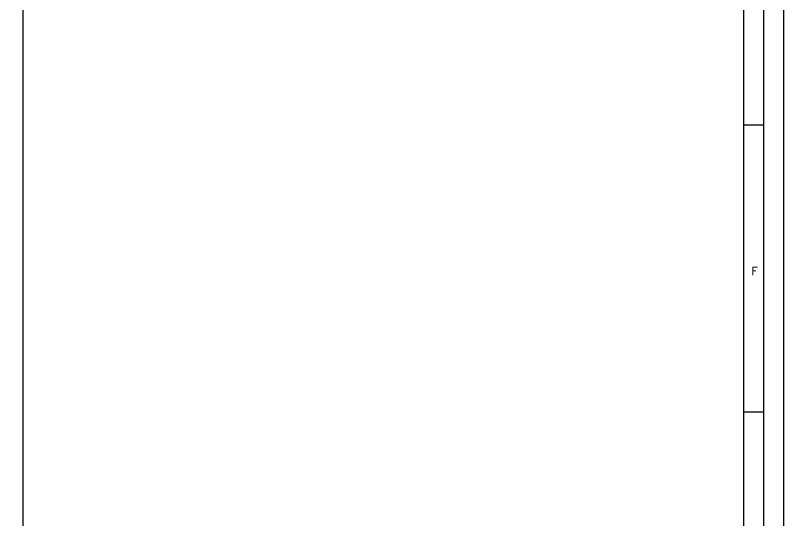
# Model space of a CAD drawing. Header units: millimetres. Extents: x 559 to 3993, y 623 to 920.
# Drawn here: x 3419.4 to 3515.2, y 686 to 749 of the extents above; entities that cross this region are included whole.
import ezdxf

# ---------------------------------------------------------------- set-up
doc = ezdxf.new("R2010")
doc.units = ezdxf.units.MM
doc.layers.add('CAJETIN', color=1, linetype='Continuous')
doc.layers.add('FORMATO', color=7, linetype='Continuous')
doc.styles.add('PY', font='ROMANS.shx')

# ---------------------------------------------------------------- blocks, each defined once
blk = doc.blocks.new('MARCO-A1')
at = {"layer": 'FORMATO', "color": 5}
for p, q in [((831, 225.25), (836, 225.25)), ((831, 153.5), (836, 153.5))]:
    blk.add_line(p, q, dxfattribs=at)
at = {"layer": 'FORMATO', "color": 1}
blk.add_lwpolyline([(0, 594), (841, 594), (841, 0), (0, 0)], close=True, dxfattribs=at)
at = {"layer": 'FORMATO', "color": 5}
blk.add_lwpolyline([(5, 589), (836, 589), (836, 5), (5, 5)], close=True, dxfattribs=at)
at = {"layer": 'FORMATO', "color": 8, "linetype": 'Continuous'}
blk.add_lwpolyline([(10, 584), (831, 584), (831, 10), (10, 10)], close=True, dxfattribs=at)
at = {"layer": 'FORMATO', "color": 1, "style": 'PY'}
blk.add_text('F', height=2, dxfattribs=at).set_placement((833, 187.67))

msp = doc.modelspace()

# ---------------------------------------------------------------- linework, layer by layer
at = {"layer": 'CAJETIN', "color": 8, "linetype": 'Continuous'}
msp.add_line((3420.329, 627.884), (3420.329, 914.544), dxfattribs=at)

# ---------------------------------------------------------------- block references
at = {"xscale": 0.499409123998651, "yscale": 0.499409123998651, "zscale": 0.499409123998651}
msp.add_blockref('MARCO-A1', (3095.214, 622.89), dxfattribs=at)

doc.saveas('drawing.dxf')
